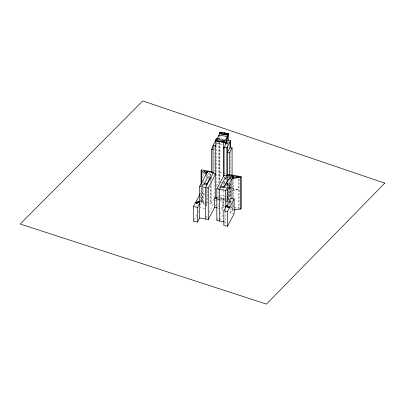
<?xml version="1.0" encoding="UTF-8"?>
<svg xmlns="http://www.w3.org/2000/svg" width="405" height="405" viewBox="0 0 405 405"><rect width="100%" height="100%" fill="white"/><g stroke="black" fill="none" stroke-linecap="round" stroke-linejoin="round"><path stroke-width="0.3" stroke-dasharray="2.02 1.52" d="M203.609 202.378L203.619 188.527M203.619 186.006L203.619 184.746L202.556 183.89L202.232 184.503L202.232 202.141L204.49 203.988M213.562 149.734L214.615 147.744M216.245 144.894L217.581 142.363M219.13 139.441L219.95 137.892M210.585 176.408L210.909 173.902L207.492 173.299M200.485 201.71L204.419 194.284M203.619 183.526L202.556 182.665L202.556 201.533L202.232 202.141L201.082 201.938L201.406 201.331L201.406 188.107M194.289 219.707L196.876 214.812M198.318 212.098L198.89 211.01M207.552 187.262L207.552 203.082L206.125 205.775L206.125 188.148M209.37 203.401L210.585 203.619L210.909 203.006L210.909 185.287M210.909 203.006L211.673 203.138L214.078 198.602L214.078 179.091M206.105 217.93L207.573 215.156M209.046 212.382L214.25 202.551M215.323 206.175L216.194 204.535M217.622 207.993L222.942 209.026L222.942 200.014L223.671 198.637L217.708 197.584M228.44 187.616L229.483 187.804L229.67 187.454L227.58 187.085M222.634 205.077L224.147 202.211L220.193 201.513M227.883 196.339L227.478 197.103L229.306 198.187M228.288 196.769L226.501 196.45M233.336 188.745L232.921 189.555L238.742 189.722L232.991 190.431M217.131 220.006L218.584 217.262M220.325 213.967L224.831 205.462L220.371 204.677M226.344 202.601L228.288 198.931L228.298 187.9L225.317 187.221M220.178 219.925L223.125 214.356M225.19 210.458L226.076 208.788M229.093 203.087L228.334 204.515L230.425 204.884M229.316 202.662L230.632 200.181L220.133 198.328M224.871 223.616L225.646 222.153L225.646 211.116M234.161 213.668L230.48 213.02L233.336 207.633L233.336 202.601M239.066 207.978L238.742 208.585L238.742 178.853L239.066 178.246L239.066 207.978L233.908 207.669M233.098 210.144L231.908 210.327L231.908 204.738M236.439 208.874L232.414 209.37L232.414 203.71M216.467 199.311L218.594 199.052M221.145 182.351L222.932 182.66M223.53 182.761L224.719 182.969M227.104 183.384L228.298 183.586L228.298 182.387M226.208 139.72L218.457 138.353L218.457 138.91L225.013 140.095M217.89 138.388L219.535 138.677M218.457 138.91L226.208 140.282M216.999 143.471L222.958 144.519M219.95 172.52L222.932 173.046M223.53 173.153L226.511 173.679M232.045 177.673L229.918 177.299L229.918 180.316M210.585 174.514L207.552 173.978L207.552 175.876M207.957 177.977L209.162 178.19M229.979 186.973L231.549 187.252M216.797 184.731L217.89 184.923M228.43 186.781L230.632 187.171M225.053 187.307L226.157 187.5M227.787 187.788L231.513 188.446M232.045 188.543L238.742 189.702M228.035 188.695L231.63 189.327M202.232 184.503L203.619 184.746M238.742 190.947L240.19 191.201M219.94 195.296L225.914 196.329M204.702 193.752L200.617 193.033L200.617 207.75L204.702 208.469M219.94 197.458L225.904 198.511M226.501 198.617L228.288 198.931M216.797 197.741L218.442 198.03M219.13 198.992L224.497 199.938M225.094 200.045L227.478 200.465L229.306 201.548M229.979 201.406L232.075 201.776M219.267 199.964L224.633 200.91M225.231 201.017L227.018 201.331L227.018 190.051M215.263 200.642L217.996 201.128L218.67 199.857L218.67 187.95M201.406 201.331L207.552 203.082M217.581 204.181L218.68 204.378M229.918 207.031L233.336 207.633M217.708 206.596L223.671 207.649L223.671 191.079M225.327 179.734L227.089 180.073M217.622 198.982L222.942 200.014M226.511 190.578L228.298 190.998M202.556 201.533L204.474 203.077M204.94 204.358L206.292 205.462M204.748 204.647L201.538 202.019L201.538 187.54M227.929 187.93L228.349 199.781M233.336 177.901L233.336 198.202M232.921 179.177L232.921 197.731M232.921 202.758L232.921 208.418M232.075 199.265L232.075 200.521M230.632 152.584L230.632 173.963M230.632 177.106L230.632 178.995M230.632 182.766L230.632 197.706M230.48 198.916L230.48 203.821M230.48 207.502L230.48 213.02M230.243 177.319L230.243 180.483M230.243 183.647L230.243 197.564M230.243 200.723L230.243 204.52M229.979 176.955L229.979 180.083M229.979 183.845L229.979 197.432M229.918 183.941L229.918 197.599M229.918 200.743L229.918 204.515M229.67 177.076L229.67 180.741M229.67 185.009L229.67 198.141M229.67 201.913L229.67 205.689M229.483 177.425L229.483 180.478M229.483 185.363L229.483 187.804M228.298 141.512L228.298 144.008M228.298 176.393L228.298 178.19M227.883 142.039L227.883 143.922M227.883 176.626L227.883 178.509M227.883 182.285L227.883 184.169M227.883 187.89L227.883 199.695M227.58 188.968L227.58 202.176M227.478 142.808L227.478 144.706M227.478 176.899L227.478 178.165M227.478 183.217L227.478 185.11M227.478 188.897L227.478 200.465M227.392 176.448L227.392 178.281M227.392 183.161L227.392 184.994M227.256 184.032L227.256 185.865M227.256 189.581L227.256 202.789M227.018 142.413L227.018 145.547M227.018 176.884L227.018 178.139M227.018 183.779L227.018 185.662M226.835 176.889L226.835 178.109M226.835 183.602L226.835 186.042M224.507 176.57L224.507 177.82M224.507 180.949L224.507 184.083M224.092 177.01L224.092 178.23M224.092 181.896L224.092 184.336M223.671 182.893L223.671 186.042M223.671 188.563L223.671 190.451M219.95 136.136L219.95 139.148M219.95 142.93L219.95 182.144M219.535 142.449L219.535 181.44M219.535 185.829L219.535 187.069M219.13 141.947L219.13 182.69M219.13 187.08L219.13 188.335M218.67 142.19L218.67 184.189M216.797 141.968L216.797 186.589M214.078 145.111L214.078 172.798M214.078 173.431L214.078 175.314M211.673 177.329L211.673 179.218M211.673 182.994L211.673 203.138M210.909 173.902L210.909 175.8M210.909 178.964L210.909 181.491M210.585 180.838L210.585 182.103M210.585 185.9L210.585 203.619M206.636 174.52L206.636 176.413M206.636 189.039L206.636 204.819M206.125 175.557L206.125 177.446M203.619 173.887L203.619 176.899M203.619 180.514L203.619 182.923M202.556 172.424L202.556 178.448M201.538 185.024L201.538 186.913M201.082 188.087L201.082 201.938"/><path stroke-width="0.61" d="M218.821 136.176L219.652 132.607L228 134.08L228 134.89M228 134.08L227.59 134.86L226.805 140.419L228.298 133.518L219.95 132.045L219.652 133.412L219.652 132.607M226.223 143.284L226.805 140.383L225.347 143.173L226.03 143.643M224.41 140.859L223.889 142.373L215.541 140.899L215.541 140.373L216.062 139.386L224.41 140.859L225.347 143.173L223.671 142.256L215.323 140.783L215.323 197.164L214.665 198.404L214.665 207.416L208.256 219.525L199.645 218.017L197.503 222.056L193.423 221.338L193.423 206.621L199.756 194.663M205.517 219.039L205.517 187.561L213.005 173.426L213.005 145.36L216.797 138.191L217.89 138.388M216.341 140.115L219.009 135.083L227.357 136.556L224.689 141.588M213.04 172.287L211.486 172.014L211.486 149.369L213.212 146.109M201.082 184.943L201.082 170.459L201.406 169.852L211.673 171.664L211.486 172.014M215.323 146.625L215.744 145.84L213.005 145.36M199.645 218.017L199.645 186.538L207.552 171.604L207.552 172.783M210.367 177.172L206.884 183.754L206.884 184.989L204.474 184.564L204.474 183.328L207.957 176.747L210.367 177.172L210.367 178.402M223.671 148.098L227.883 140.15L230.632 140.636L230.632 148.179M225.266 178.63L226.835 175.664L226.835 147.8L230.632 140.636M197.503 222.056L197.503 207.34L199.645 203.305M208.256 219.525L208.256 188.047L215.744 173.907L213.005 173.426M229.979 147.521L227.392 152.407L229.483 152.776L232.075 147.891L229.979 147.521L229.979 141.861M224.431 221.935L216.837 220.553L216.837 188.872L224.092 175.183L224.092 147.314L226.835 147.8M220.826 187.019L220.826 185.971L224.745 178.575L228.258 179.253L228.258 180.301L224.006 187.631L220.826 187.019L219.566 189.398M227.256 176.099L227.392 174.616L229.483 174.985L229.67 174.636L241.142 176.661L241.142 208.342L240.818 208.955L233.69 210.053M225.646 207.436L225.646 190.471L232.921 176.737L224.092 175.183M241.142 176.661L240.818 177.274L240.818 208.955L239.78 208.772M223.838 210.853L230.48 198.303L234.161 198.951L234.161 213.668L227.514 226.218L223.838 225.57L223.838 210.853L227.514 211.501L234.161 198.951M224.006 187.631L224.006 186.589L228.258 179.253M195.995 202.515L198.45 201.098L199.336 201.609L199.336 201.984L196.881 203.401L195.995 202.89L195.995 202.515L196.881 203.026L199.336 201.609M195.995 202.89L197.468 202.039M226.355 206.094L227.235 205.583L229.392 206.828L229.392 207.35L228.506 207.861L226.355 206.616L226.355 206.094L228.506 207.335L229.392 206.828M232.414 177.689L238.742 176.909M219.242 133.387L227.59 134.86M219.242 133.696L227.59 135.169M223.221 140.96L224.41 141.168M215.541 140.373L223.889 141.846M211.486 149.369L213.04 149.642M227.256 174.879L240.818 177.274L231.908 178.645L231.908 198.526M201.082 170.459L206.125 174.297M213.42 172.641L203.619 170.91L206.636 173.34M205.305 172.383L206.99 172.682M232.475 177.749L233.336 177.901L233.336 175.952M204.474 183.328L206.884 183.754M216.837 188.872L225.646 190.471M199.645 186.538L208.256 188.047M215.323 197.164L217.115 197.478M193.423 206.621L197.503 207.34M220.826 185.971L224.006 186.589M214.665 198.404L217.029 198.865M214.665 207.416L217.029 207.876M224.127 132.784L225.691 133.478M232.921 176.737L232.921 177.957M232.075 147.891L232.075 175.446M232.045 175.724L232.045 176.696M229.483 152.776L229.483 174.985M228.506 207.335L228.506 207.861M228.298 133.518L228.298 140.262M227.514 211.501L227.514 226.218M227.392 146.752L227.392 175.836M227.235 205.583L227.235 206.105M223.671 142.256L223.671 175.967M219.586 189.358L219.566 221.079M216.062 139.386L216.062 139.695M201.538 170.54L201.538 183.131M198.45 201.098L198.45 201.472M196.881 203.026L196.881 203.401M384.75 183.136L266.485 304.104L20.25 224.021L142.752 100.896L384.75 183.136"/></g></svg>
